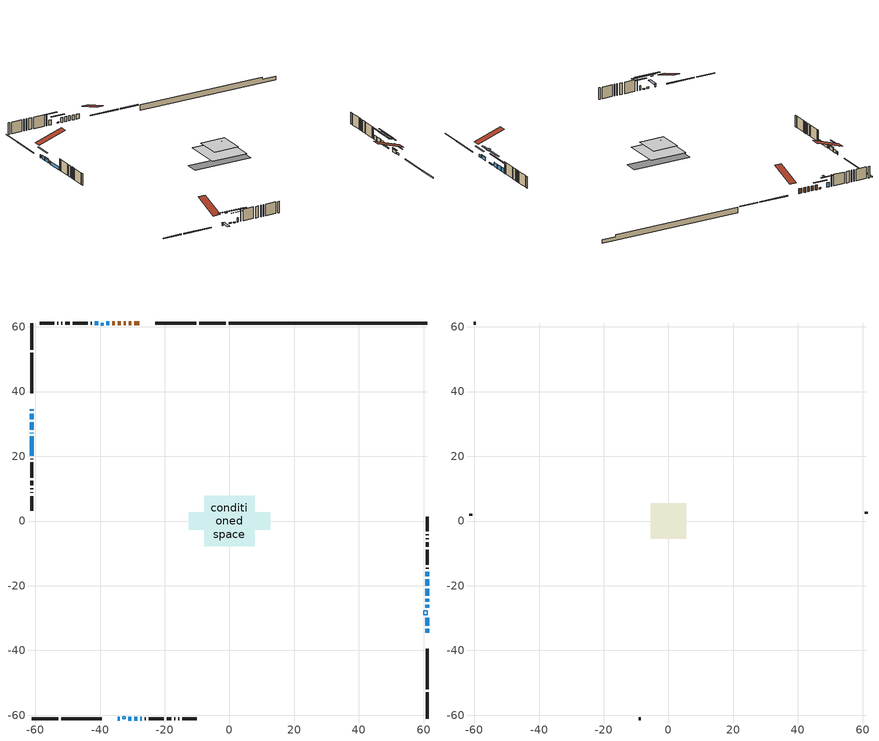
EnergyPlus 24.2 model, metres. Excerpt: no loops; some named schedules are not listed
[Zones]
conditioned space
 floor adiabatic (AdiabaticFloorConstruction): -7.86,-7.86 -7.86,7.86 7.86,7.86 7.86,-7.86 z2.75
 floor foundation (Slab1 construction): -12.59,-2.75 -12.59,2.75 12.59,2.75 12.59,-2.75 z-1.98
 wall outside (RimJoist1 construction): -1.13,61.17 -9.38,61.17 / -61.17,-61.17 -52.92,-61.17 / -61.17,61.17 -61.17,52.92 / 61.17,-61.17 61.17,-52.92 z0.31:0.61
 wall outside (RimJoist2 construction): -10.31,61.17 -22.89,61.17 / -51.99,-61.17 -39.41,-61.17 / -61.17,51.99 -61.17,39.41 / 61.17,-51.99 61.17,-39.41 z0.31:0.61
 wall outside (AdiabaticWallConstruction 1): -27.84,61.17 -29.38,61.17 / -30.31,61.17 -31.18,61.17 / -32.11,61.17 -32.73,61.17 / -33.65,61.17 -34.48,61.17 / -35.41,61.17 -36.28,61.17 z0.31:2.34
 wall outside (AdiabaticWallConstruction): -61.17,34.46 -61.17,34.06 / -61.17,27.2 -61.17,27.13 / -61.17,26.21 -61.17,20.16 z0.31:1.53; -34.46,-61.17 -33.9,-61.17 / 61.17,-34.46 61.17,-33.24 z0.31:1.23; 61.17,-32.31 61.17,-29.82 z0.31:1.58; -37.2,61.17 -38.02,61.17 z0.31:0.82; -61.17,33.13 -61.17,31.5 / -61.17,30.57 -61.17,28.13 z0.31:1.68; 61.17,-26.75 61.17,-25.93 / -29.37,-61.17 -28.55,-61.17 z0.31:0.69; 61.17,-25.01 61.17,-23.96 / -31.34,-61.17 -30.3,-61.17 z0.31:0.92; 61.17,-23.03 61.17,-20.9 z0.31:2.04; 61.17,-19.97 61.17,-17.94 / 61.17,-17.01 61.17,-15.66 / -27.63,-61.17 -27.07,-61.17 z0.31:2.09; -40.58,61.17 -41.67,61.17 z0.31:2.34
 wall outside (Wall1 construction): -42.6,61.17 -42.81,61.17 / -26.14,-61.17 -25.93,-61.17 / -61.17,19.23 -61.17,19.01 / 61.17,-14.73 61.17,-14.52 z0.31:5.19
 wall outside (Wall2 construction): -43.74,61.17 -48.47,61.17 / -25,-61.17 -20.27,-61.17 / -61.17,18.09 -61.17,13.36 / 61.17,-13.59 61.17,-8.86 z0.31:5.19
 wall outside (Wall3 construction): -49.4,61.17 -50.74,61.17 / -19.34,-61.17 -18,-61.17 / -61.17,12.43 -61.17,11.09 / 61.17,-7.93 61.17,-6.59 z0.31:5.19
 wall outside (Wall4 construction): -51.67,61.17 -52,61.17 / -17.07,-61.17 -16.74,-61.17 / -61.17,10.16 -61.17,9.83 / 61.17,-5.66 61.17,-5.33 z0.31:5.19
 wall outside (Wall5 construction): -52.93,61.17 -53.18,61.17 / -15.81,-61.17 -15.56,-61.17 / -61.17,8.9 -61.17,8.65 / 61.17,-4.41 61.17,-4.16 z0.31:5.19
 wall outside (Wall6 construction): -54.11,61.17 -58.61,61.17 / -14.63,-61.17 -10.12,-61.17 / -61.17,7.72 -61.17,3.21 / 61.17,-3.23 61.17,1.28 z0.31:5.19
 wall foundation (FoundationWall1 construction): -0.2,61.17,-1.98 -0.2,61.17,0.31 55.03,61.17,0.31 55.03,61.17,-0.56 61.17,61.17,-0.56 61.17,61.17,-1.98
 window (WindowConstruction 11): -61.17,34.46 -61.17,34.06 z0.31:1.53
 window (WindowConstruction 13): -34.46,-61.17 -33.9,-61.17 z0.31:1.22
 window (WindowConstruction 6): 61.17,-34.46 61.17,-33.24 z0.31:1.22
 window (WindowConstruction 7): 61.17,-32.31 61.17,-29.82 z0.31:1.58
 window (WindowConstruction 8): -37.21,61.17 -38.02,61.17 z0.31:0.82
 window (WindowConstruction 9): -61.17,33.13 -61.17,31.5 z0.31:1.68
 window (WindowConstruction 10): -61.17,30.57 -61.17,28.13 z0.31:1.68
 window (WindowConstruction 14): 61.17,-26.75 61.17,-25.93 z0.31:0.69
 window (WindowConstruction 15): 61.17,-25.01 61.17,-23.96 z0.31:0.92
 window (WindowConstruction 16): -31.34,-61.17 -30.3,-61.17 z0.31:0.92
 window (WindowConstruction 12): -61.17,27.2 -61.17,27.14 z0.31:1.53
 window (WindowConstruction 17): -29.37,-61.17 -28.55,-61.17 z0.31:0.69
 window (WindowConstruction): 61.17,-23.03 61.17,-20.9 z0.31:2.04
 window (WindowConstruction 1): 61.17,-19.97 61.17,-17.94 z0.31:2.09
 window (WindowConstruction 2): 61.17,-17.01 61.17,-15.66 z0.31:2.09
 window (WindowConstruction 3): -40.58,61.17 -41.67,61.17 z0.31:2.34
 window (WindowConstruction 4): -27.63,-61.17 -27.07,-61.17 z0.31:2.09
 window (WindowConstruction 5): -61.17,26.21 -61.17,20.16 z0.31:1.53
 door (Door): -27.84,61.17 -29.38,61.17 z0.31:2.34
 door (Door 1): -30.31,61.17 -31.18,61.17 z0.31:2.34
 door (Door 2): -32.11,61.17 -32.73,61.17 z0.31:2.34
 door (Door 3): -33.65,61.17 -34.48,61.17 z0.31:2.34
 door (Door 4): -35.41,61.17 -36.28,61.17 z0.31:2.34
 ceiling adiabatic (AdiabaticFloorConstruction): 7.86,-7.86 7.86,7.86 -7.86,7.86 -7.86,-7.86 z2.75
 roof outside (AdiabaticRoofConstruction): 61.17,-27.68,5.19 60.01,-27.68,5.57 60.01,-28.9,5.57 61.17,-28.9,5.19; -39.65,61.17,5.19 -39.65,60.5,5.41 -38.95,60.5,5.41 -38.95,61.17,5.19; -32.27,-61.17,5.19 -32.27,-60.5,5.41 -32.97,-60.5,5.41 -32.97,-61.17,5.19
 skylight (SkylightConstruction): 61.17,-27.68,5.19 60.01,-27.68,5.57 60.01,-28.9,5.57 61.17,-28.9,5.19
 skylight (SkylightConstruction 1): -39.65,61.17,5.19 -39.65,60.5,5.41 -38.95,60.5,5.41 -38.95,61.17,5.19
 skylight (SkylightConstruction 2): -32.27,-61.17,5.19 -32.27,-60.5,5.41 -32.97,-60.5,5.41 -32.97,-61.17,5.19
attic - vented
 floor to conditioned space (Floor1 construction Reversed): -5.41,-5.41 -5.41,5.41 5.41,5.41 5.41,-5.41 z5.19
 floor to conditioned space (Floor2 construction Reversed): -2.66,-2.66 -2.66,2.66 2.66,2.66 2.66,-2.66 z5.19
 wall outside (Wall7 construction): -59.54,61.17 -60.24,61.17 / -9.2,-61.17 -8.5,-61.17 / -61.17,2.29 -61.17,1.59 / 61.17,2.21 61.17,2.9 z0.31:5.19
 roof outside (Roof1 construction): -26.91,61.17,5.19 -26.91,49.43,9.1 -23.82,49.43,9.1 -23.82,61.17,5.19; -35.39,-61.17,5.19 -35.39,-49.43,9.1 -38.48,-49.43,9.1 -38.48,-61.17,5.19; -61.17,35.39,5.19 -49.43,35.39,9.1 -49.43,38.48,9.1 -61.17,38.48,5.19; 61.17,-35.39,5.19 49.43,-35.39,9.1 49.43,-38.48,9.1 61.17,-38.48,5.19
shading: -33.6,-61.17 -34.76,-61.17 -34.76,-65.74 -33.6,-65.74 z1.52; 61.17,-30.6 61.17,-37.1 61.58,-37.1 61.58,-30.6 z3.86; 61.17,-29.62 61.17,-32.51 61.58,-32.51 61.58,-29.62 z1.78; -40.66,61.17 -34.57,61.17 -34.57,61.58 -40.66,61.58 z3.46; -61.17,28.86 -61.17,35.77 -61.58,35.77 -61.58,28.86 z4.32; -61.17,27.93 -61.17,30.77 -61.58,30.77 -61.58,27.93 z1.88; 61.17,-20.85 61.17,-31.83 61.58,-31.83 61.58,-20.85 z5.77; 61.17,-18.88 61.17,-30.09 61.58,-30.09 61.58,-18.88 z6; -25.22,-61.17 -36.42,-61.17 -36.42,-61.58 -25.22,-61.58 z6; -23.47,-61.17 -34.45,-61.17 -34.45,-61.58 -23.47,-61.58 z5.77; 61.17,-18.26 61.17,-25.67 61.58,-25.67 61.58,-18.26 z4.68; 61.17,-15.3 61.17,-22.61 61.58,-22.61 61.58,-15.3 z4.73; 61.17,-13.02 61.17,-19.65 61.58,-19.65 61.58,-13.02 z4.73; -44.31,61.17 -37.94,61.17 -37.94,61.58 -44.31,61.58 z4.98; -24.43,-61.17 -30.27,-61.17 -30.27,-61.58 -24.43,-61.58 z4.73
[Building]
Building 1: Terrain=Suburbs
[Site:Location]
London AP_ON: Latitude {deg}=43.03; Longitude {deg}=-81.15; Time Zone {hr}=-5; Elevation {m}=278; Keep Site Location Information=Yes
[Site:GroundTemperature:Shallow]
3.98693, 1.93205, 1.76749, 2.74264, 6.6573, 10.5537, 13.9317, 16.0716, 16.2534, 14.513, 11.2211, 7.44421
[Site:WaterMainsTemperature]
Calculation Method=Schedule; Temperature Schedule=mains temperature schedule
[Material] Roughness=Rough; Thermal Absorptance=0.9
Name | Thickness {m} | Conductivity {W/m-K} | Density {kg/m3} | Specific Heat {J/kg-K} | Solar Absorptance | Visible Absorptance
asphalt or fiberglass shingles | 0.00635 | 0.162714 | 1121.4 | 1465.45 | 0.4 | 0.4
asphalt or fiberglass shingles 1 | 0.00635 | 0.162714 | 1121.4 | 1465.45 | 0.7 | 0.7
ceiling loosefill ins | 0.0846667 | 0.0480833 | 16.02 | 1046.75 | 0.7 | 0.7
ceiling stud and cavity | 0.1397 | 0.0951285 | 65.682 | 1177.47 | 0.7 | 0.7
ceiling stud and cavity 1 | 0.1397 | 0.0866127 | 65.682 | 1177.47 | 0.7 | 0.7
concrete 4.0 in. | 0.1016 | 1.803125 | 2242.8 | 837.4 | 0.7 | 0.7
concrete 8.0 in. | 0.2032 | 1.803125 | 2242.8 | 837.4 | 0.7 | 0.7
door material | 0.04445 | 0.0451087 | 512.64 | 1214.23 | 0.7 | 0.7
door material 1 | 0.04445 | 0.053851 | 512.64 | 1214.23 | 0.7 | 0.7
door material 2 | 0.04445 | 0.20624 | 512.64 | 1214.23 | 0.7 | 0.7
exterior vertical ins | 0.0198294 | 0.029427 | 32.04 | 1214.23 | 0.7 | 0.7
floor covering | 0.0127 | 0.0433444 | 54.468 | 1339.84 | 0.6 | 0.6
floor rigid ins; roof rigid ins; wall rigid ins | 0.512978 | 0.029427 | 32.04 | 1214.23 | 0.7 | 0.7
floor stud and cavity | 0.1397 | 1.75129 | 37.0049 | 1207.88 | 0.7 | 0.7
furniture material conditioned space 1 | 0.1524 | 0.115458 | 640.8 | 1214.23 | 0.6 | 0.6
gypsum board | 0.0127 | 0.160291 | 801 | 837.4 | 0.6 | 0.6
gypsum board 1 | 0.0127 | 0.160291 | 801 | 837.4 | 0.7 | 0.7
osb sheathing 0.5 in. | 0.0127 | 0.115458 | 512.64 | 1214.23 | 0.7 | 0.7
osb sheathing 0.75 in. | 0.01905 | 0.115458 | 512.64 | 1214.23 | 0.7 | 0.7
osb sheathing 2.0 in. | 0.0508 | 0.115458 | 512.64 | 1214.23 | 0.7 | 0.7
rim joist rigid ins | 0.051816 | 0.029427 | 32.04 | 1214.23 | 0.7 | 0.7
rim joist stud and cavity | 0.0508 | 0.308293 | 125.044 | 1163.47 | 0.6 | 0.6
rim joist stud and cavity 1 | 0.0508 | 0.305033 | 125.044 | 1163.47 | 0.6 | 0.6
roof stud and cavity | 0.18415 | 1.78685 | 37.0049 | 1207.88 | 0.6 | 0.6
wall stud and cavity | 0.1397 | 0.0931203 | 139.0536 | 1170.24 | 0.7 | 0.7
wall stud and cavity 1 | 0.1397 | 0.0817079 | 139.0536 | 1170.24 | 0.7 | 0.7
wall stud and cavity 2 | 0.1397 | 0.105644 | 139.0536 | 1170.24 | 0.7 | 0.7
wall stud and cavity 3 | 0.1397 | 0.0964016 | 139.0536 | 1170.24 | 0.7 | 0.7
wall stud and cavity 4 | 0.1397 | 0.164263 | 139.0536 | 1170.24 | 0.7 | 0.7
wall stud and cavity 5 | 0.1397 | 0.0819611 | 139.0536 | 1170.24 | 0.7 | 0.7
wall stud and cavity 6 | 0.0889 | 6.1454 | 50.32683 | 1063.81 | 0.6 | 0.6
wall stud and cavity 7 | 0.0889 | 0.380278 | 52.3479 | 1209.89 | 0.7 | 0.7
wall stud and cavity 8 | 0.0889 | 0.391764 | 83.0341 | 1211.67 | 0.7 | 0.7
wood siding | 0.0254 | 0.102417 | 544.68 | 1172.36 | 0.4 | 0.4
wood siding 1 | 0.00254 | 0.102417 | 544.68 | 1172.36 | 0.4 | 0.4
wood siding 2; wood siding 3; wood siding 4 | 0.0254 | 0.102417 | 544.68 | 1172.36 | 0.7 | 0.7
[WindowMaterial:SimpleGlazingSystem]
Name | U-Factor {W/m2-K} | Solar Heat Gain Coefficient
SkylightMaterial | 2.17228 | 0.5383
WindowMaterial | 2.12187 | 0.61
WindowMaterial 1 | 2.05714 | 0.65
WindowMaterial 10 | 2.56475 | 0.27
WindowMaterial 11 | 2.986628 | 0.6
WindowMaterial 12 | 5.75068 | 0.46
WindowMaterial 13 | 3.029213 | 0.48
WindowMaterial 2 | 2.17808 | 0.59
WindowMaterial 3 | 3.00934 | 0.55
WindowMaterial 4 | 3.273367 | 0.53
WindowMaterial 5 | 3.26258 | 0.51
WindowMaterial 6 | 3.276206 | 0.61
WindowMaterial 7 | 3.25406 | 0.47
WindowMaterial 8 | 2.31492 | 0.54
WindowMaterial 9 | 2.54829 | 0.3
[Construction]
AdiabaticFloorConstruction: floor stud and cavity, floor rigid ins, osb sheathing 0.75 in., floor covering
AdiabaticRoofConstruction: asphalt or fiberglass shingles 1, roof rigid ins, osb sheathing 0.75 in., roof stud and cavity
AdiabaticWallConstruction: wood siding 3, wall rigid ins, wall stud and cavity 7, gypsum board
AdiabaticWallConstruction 1: wood siding 4, wall rigid ins, wall stud and cavity 7, gypsum board
Door: door material
Door 1; Door 2; Door 4: door material 1
Door 3: door material 2
Floor1 construction Reversed: gypsum board, ceiling stud and cavity, ceiling loosefill ins
Floor2 construction Reversed: gypsum board, ceiling stud and cavity 1, ceiling loosefill ins
FoundationWall1 construction: concrete 8.0 in., gypsum board 1
furniture construction conditioned space 1: furniture material conditioned space 1
PartitionWallConstruction: gypsum board, wall stud and cavity 8, gypsum board
RimJoist1 construction: wood siding 2, rim joist rigid ins, osb sheathing 2.0 in., rim joist stud and cavity
RimJoist2 construction: wood siding 2, rim joist rigid ins, osb sheathing 2.0 in., rim joist stud and cavity 1
Roof1 construction: asphalt or fiberglass shingles
SkylightConstruction; SkylightConstruction 1; SkylightConstruction 2: SkylightMaterial
Slab1 construction: concrete 4.0 in.
Wall1 construction: wood siding, osb sheathing 0.5 in., wall stud and cavity, gypsum board
Wall2 construction: wood siding, osb sheathing 0.5 in., wall stud and cavity 1, gypsum board
Wall3 construction: wood siding, osb sheathing 0.5 in., wall stud and cavity 2, gypsum board
Wall4 construction: wood siding, osb sheathing 0.5 in., wall stud and cavity 3, gypsum board
Wall5 construction: wood siding, osb sheathing 0.5 in., wall stud and cavity 4, gypsum board
Wall6 construction: wood siding, osb sheathing 0.5 in., wall stud and cavity 5, gypsum board
Wall7 construction: wood siding 1, wall stud and cavity 6
WindowConstruction; WindowConstruction 5: WindowMaterial
WindowConstruction 1: WindowMaterial 1
WindowConstruction 10; WindowConstruction 9: WindowMaterial 8
WindowConstruction 11: WindowMaterial 9
WindowConstruction 12: WindowMaterial 10
WindowConstruction 13: WindowMaterial 11
WindowConstruction 14; WindowConstruction 17: WindowMaterial 12
WindowConstruction 15; WindowConstruction 16: WindowMaterial 13
WindowConstruction 2: WindowMaterial 2
WindowConstruction 3: WindowMaterial 3
WindowConstruction 4: WindowMaterial 4
WindowConstruction 6: WindowMaterial 5
WindowConstruction 7: WindowMaterial 6
WindowConstruction 8: WindowMaterial 7
[Zone] Multiplier=1; Part of Total Floor Area=Yes
Name | Volume {m3}
attic - vented | 94.7792
conditioned space | 990.3
[Space]
Name | Zone | Volume {m3}
attic - vented 1 | attic - vented | 94.7792
conditioned space 1 | conditioned space | 990.3
[ZoneInfiltration:EffectiveLeakageArea]
infil attic - vented 1: Zone or Space=attic - vented 1; Schedule=Always On Discrete; Effective Air Leakage Area {cm2}=6345.11; Stack Coefficient=0.000611094; Wind Coefficient=1.67022e-05
[ZoneMixing]
whole house fan mix: Zone or Space=attic - vented; Schedule=Always On Continuous; Design Flow Rate Calculation Method=Flow/Zone; Design Flow Rate {m3/s}=0; Source Zone or Space=conditioned space
[SurfaceProperty:ExposedFoundationPerimeter]
Slab1: Exposed Perimeter Calculation Method=TotalExposedPerimeter; Total Exposed Perimeter {m}=61.368
[InternalMass] Zone or ZoneList=conditioned space; Space or SpaceList=conditioned space 1
Name | Construction | Surface Area {m2}
furniture mass conditioned space 1 | furniture construction conditioned space 1 | 154.136
partition wall mass | PartitionWallConstruction | 385.34
[Lights]
interior lighting: Zone or ZoneList or Space or SpaceList=conditioned space 1; Schedule=interior lighting schedule; Design Level Calculation Method=LightingLevel; Lighting Level {W}=343.2; Return Air Fraction=0; Fraction Radiant=0.6; Fraction Visible=0.2; Fraction Replaceable=1
[People]
occupants: Zone or ZoneList or Space or SpaceList=conditioned space 1; Number of People Schedule=occupants schedule; Number of People Calculation Method=People; Number of People=3; Fraction Radiant=0.314171; Sensible Heat Fraction=0.56303; Activity Level Schedule=occupants activity schedule; Carbon Dioxide Generation Rate {m3/s-W}=0; Enable ASHRAE 55 Comfort Warnings=No; Mean Radiant Temperature Calculation Type=EnclosureAveraged
[ElectricEquipment] Zone or ZoneList or Space or SpaceList=conditioned space 1; Design Level Calculation Method=EquipmentLevel
Name | Schedule | Design Level {W} | Fraction Latent | Fraction Radiant | Fraction Lost
clothes dryer | clothes dryer schedule | 140.772 | 0.015 | 0.081 | 0.85
clothes washer | clothes washer schedule | 32.1985 | 0.03 | 0.162 | 0.7
cooking range | cooking range schedule | 215.147 | 0.08 | 0.432 | 0.2
dishwasher | dishwasher schedule | 66.8632 | 0.3 | 0.18 | 0.4
fridge | fridge schedule | 72.9452 | 0 | 0.6 | 0
mech vent bath fan 0 | mech vent bath fan 0 schedule | 50.2 | 0 | 0 | 1
mech vent bath fan 1 | mech vent bath fan 1 schedule | 50.2 | 0 | 0 | 1
mech vent house fan | mech vent house fan schedule | 0 | 0 | 0 | 1
mech vent house fan cfis | mech vent house fan cfis schedule | 0 | 0 | 0 | 0
mech vent range fan 0 | mech vent range fan 0 schedule | 57 | 0 | 0 | 1
misc plug loads | misc plug loads schedule | 494.7 | 0.045 | 0.513 | 0.1
whole house fan | Always On Discrete | 0 | 0 | 0 | 1
[OtherEquipment] Zone or ZoneList or Space or SpaceList=conditioned space 1; Design Level Calculation Method=EquipmentLevel
Name | Fuel Type | Schedule | Design Level {W} | Fraction Latent | Fraction Radiant | Fraction Lost
clothes dryer 1 | Electricity | clothes dryer schedule | 0 | 0.015 | 0.081 | 0.85
cooking range 1 | Electricity | cooking range schedule | 0 | 0.08 | 0.432 | 0.2
general water use latent | None | general water use schedule | 62.594 | 1 | 0 | 0
general water use sensible | None | general water use schedule | -61.6891 | 0 | 0.6 | 0
mech vent house fan latent load | None | Always On Discrete | 0 | 1 | 0 | 0
mech vent house fan sensible load | None | Always On Discrete | 0 | 0 | 0 | 0
water heater energy adjustment1 | Electricity | Always On Discrete | 0.01 | 0 | 0 | 1
[ZoneInfiltration:DesignFlowRate] Zone or ZoneList or Space or SpaceList=conditioned space 1; Schedule=Always On Discrete; Design Flow Rate Calculation Method=Flow/Zone; Design Flow Rate {m3/s}=0
infil flow; natural vent flow; whole house fan flow
[Foundation:Kiva]
Foundation Kiva 1: Initial Indoor Air Temperature {C}=18; Wall Height Above Grade {m}=0.309982; Wall Depth Below Slab {m}=0.2032; Custom Block Material Name 1=exterior vertical ins; Custom Block Depth 1 {m}=2.28999; Custom Block X Position 1 {m}=0.2159; Custom Block Z Position 1 {m}=0
[Foundation:Kiva:Settings]
Soil Conductivity {W/m-K}=0.849921; Soil Density {kg/m3}=1842.3; Soil Specific Heat {J/kg-K}=418.7; Ground Solar Absorptivity=0.9; Ground Thermal Absorptivity=0.9; Ground Surface Roughness {m}=0.03; Far-Field Width {m}=40; Deep-Ground Boundary Condition=ZeroFlux; Deep-Ground Depth {m}=40; Minimum Cell Dimension {m}=0.2; Maximum Cell Growth Coefficient=3; Simulation Timestep=Timestep
[Exterior:Lights]
exterior lighting: Schedule=exterior lighting schedule; Design Level {W}=75.6
[Schedule:Constant]
Name | Hourly Value
Always On Continuous; mech vent house fan schedule; mech vent house fan cfis schedule; Always On Discrete | 1
occupants activity schedule | 117.228
fridge schedule | 0
[Schedule:Week:Daily]
interior lighting schedule Week Rule - Jan1-Jan27: interior lighting schedule day, interior lighting schedule day, interior lighting schedule day, interior lighting schedule day, interior lighting schedule day, interior lighting schedule day, interior lighting schedule day, interior lighting schedule default day, interior lighting schedule default day, interior lighting schedule default day, interior lighting schedule default day, interior lighting schedule default day
interior lighting schedule Week Rule - Jan28-Feb3: interior lighting schedule day, interior lighting schedule day, interior lighting schedule day, interior lighting schedule day, interior lighting schedule day 1, interior lighting schedule day 1, interior lighting schedule day 1, interior lighting schedule default day, interior lighting schedule default day, interior lighting schedule default day, interior lighting schedule default day, interior lighting schedule default day
interior lighting schedule Week Rule - Feb4-Feb24: interior lighting schedule day 1, interior lighting schedule day 1, interior lighting schedule day 1, interior lighting schedule day 1, interior lighting schedule day 1, interior lighting schedule day 1, interior lighting schedule day 1, interior lighting schedule default day, interior lighting schedule default day, interior lighting schedule default day, interior lighting schedule default day, interior lighting schedule default day
interior lighting schedule Week Rule - Feb25-Mar3: interior lighting schedule day 1, interior lighting schedule day 1, interior lighting schedule day 1, interior lighting schedule day 1, interior lighting schedule day 2, interior lighting schedule day 2, interior lighting schedule day 2, interior lighting schedule default day, interior lighting schedule default day, interior lighting schedule default day, interior lighting schedule default day, interior lighting schedule default day
interior lighting schedule Week Rule - Mar4-Mar31: interior lighting schedule day 2, interior lighting schedule day 2, interior lighting schedule day 2, interior lighting schedule day 2, interior lighting schedule day 2, interior lighting schedule day 2, interior lighting schedule day 2, interior lighting schedule default day, interior lighting schedule default day, interior lighting schedule default day, interior lighting schedule default day, interior lighting schedule default day
interior lighting schedule Week Rule - Apr1-Apr28: interior lighting schedule day 3, interior lighting schedule day 3, interior lighting schedule day 3, interior lighting schedule day 3, interior lighting schedule day 3, interior lighting schedule day 3, interior lighting schedule day 3, interior lighting schedule default day, interior lighting schedule default day, interior lighting schedule default day, interior lighting schedule default day, interior lighting schedule default day
interior lighting schedule Week Rule - Apr29-May5: interior lighting schedule day 3, interior lighting schedule day 3, interior lighting schedule day 4, interior lighting schedule day 4, interior lighting schedule day 4, interior lighting schedule day 4, interior lighting schedule day 4, interior lighting schedule default day, interior lighting schedule default day, interior lighting schedule default day, interior lighting schedule default day, interior lighting schedule default day
interior lighting schedule Week Rule - May6-May26: interior lighting schedule day 4, interior lighting schedule day 4, interior lighting schedule day 4, interior lighting schedule day 4, interior lighting schedule day 4, interior lighting schedule day 4, interior lighting schedule day 4, interior lighting schedule default day, interior lighting schedule default day, interior lighting schedule default day, interior lighting schedule default day, interior lighting schedule default day
interior lighting schedule Week Rule - May27-Jun2: interior lighting schedule day 4, interior lighting schedule day 4, interior lighting schedule day 4, interior lighting schedule day 4, interior lighting schedule day 4, interior lighting schedule day 5, interior lighting schedule day 5, interior lighting schedule default day, interior lighting schedule default day, interior lighting schedule default day, interior lighting schedule default day, interior lighting schedule default day
interior lighting schedule Week Rule - Jun3-Jun30: interior lighting schedule day 5, interior lighting schedule day 5, interior lighting schedule day 5, interior lighting schedule day 5, interior lighting schedule day 5, interior lighting schedule day 5, interior lighting schedule day 5, interior lighting schedule default day, interior lighting schedule default day, interior lighting schedule default day, interior lighting schedule default day, interior lighting schedule default day
interior lighting schedule Week Rule - Jul1-Jul28: interior lighting schedule day 6, interior lighting schedule day 6, interior lighting schedule day 6, interior lighting schedule day 6, interior lighting schedule day 6, interior lighting schedule day 6, interior lighting schedule day 6, interior lighting schedule default day, interior lighting schedule default day, interior lighting schedule default day, interior lighting schedule default day, interior lighting schedule default day
interior lighting schedule Week Rule - Jul29-Aug4: interior lighting schedule day 6, interior lighting schedule day 6, interior lighting schedule day 6, interior lighting schedule day 7, interior lighting schedule day 7, interior lighting schedule day 7, interior lighting schedule day 7, interior lighting schedule default day, interior lighting schedule default day, interior lighting schedule default day, interior lighting schedule default day, interior lighting schedule default day
interior lighting schedule Week Rule - Aug5-Aug25: interior lighting schedule day 7, interior lighting schedule day 7, interior lighting schedule day 7, interior lighting schedule day 7, interior lighting schedule day 7, interior lighting schedule day 7, interior lighting schedule day 7, interior lighting schedule default day, interior lighting schedule default day, interior lighting schedule default day, interior lighting schedule default day, interior lighting schedule default day
interior lighting schedule Week Rule - Aug26-Sep1: interior lighting schedule day 7, interior lighting schedule day 7, interior lighting schedule day 7, interior lighting schedule day 7, interior lighting schedule day 7, interior lighting schedule day 7, interior lighting schedule day 8, interior lighting schedule default day, interior lighting schedule default day, interior lighting schedule default day, interior lighting schedule default day, interior lighting schedule default day
interior lighting schedule Week Rule - Sep2-Sep29: interior lighting schedule day 8, interior lighting schedule day 8, interior lighting schedule day 8, interior lighting schedule day 8, interior lighting schedule day 8, interior lighting schedule day 8, interior lighting schedule day 8, interior lighting schedule default day, interior lighting schedule default day, interior lighting schedule default day, interior lighting schedule default day, interior lighting schedule default day
interior lighting schedule Week Rule - Sep30-Oct6: interior lighting schedule day 8, interior lighting schedule day 9, interior lighting schedule day 9, interior lighting schedule day 9, interior lighting schedule day 9, interior lighting schedule day 9, interior lighting schedule day 9, interior lighting schedule default day, interior lighting schedule default day, interior lighting schedule default day, interior lighting schedule default day, interior lighting schedule default day
interior lighting schedule Week Rule - Oct7-Oct27: interior lighting schedule day 9, interior lighting schedule day 9, interior lighting schedule day 9, interior lighting schedule day 9, interior lighting schedule day 9, interior lighting schedule day 9, interior lighting schedule day 9, interior lighting schedule default day, interior lighting schedule default day, interior lighting schedule default day, interior lighting schedule default day, interior lighting schedule default day
interior lighting schedule Week Rule - Oct28-Nov3: interior lighting schedule day 9, interior lighting schedule day 9, interior lighting schedule day 9, interior lighting schedule day 9, interior lighting schedule day 10, interior lighting schedule day 10, interior lighting schedule day 10, interior lighting schedule default day, interior lighting schedule default day, interior lighting schedule default day, interior lighting schedule default day, interior lighting schedule default day
interior lighting schedule Week Rule - Nov4-Nov24: interior lighting schedule day 10, interior lighting schedule day 10, interior lighting schedule day 10, interior lighting schedule day 10, interior lighting schedule day 10, interior lighting schedule day 10, interior lighting schedule day 10, interior lighting schedule default day, interior lighting schedule default day, interior lighting schedule default day, interior lighting schedule default day, interior lighting schedule default day
interior lighting schedule Week Rule - Nov25-Dec1: interior lighting schedule day 10, interior lighting schedule day 10, interior lighting schedule day 10, interior lighting schedule day 10, interior lighting schedule day 10, interior lighting schedule day 10, interior lighting schedule day 11, interior lighting schedule default day, interior lighting schedule default day, interior lighting schedule default day, interior lighting schedule default day, interior lighting schedule default day
interior lighting schedule Week Rule - Dec2-Dec31: interior lighting schedule day 11, interior lighting schedule day 11, interior lighting schedule day 11, interior lighting schedule day 11, interior lighting schedule day 11, interior lighting schedule day 11, interior lighting schedule day 11, interior lighting schedule default day, interior lighting schedule default day, interior lighting schedule default day, interior lighting schedule default day, interior lighting schedule default day
occupants schedule Week Rule - Jan1-Dec31: occupants schedule day, occupants schedule day, occupants schedule day, occupants schedule day, occupants schedule day, occupants schedule day, occupants schedule day, occupants schedule default day, occupants schedule default day, occupants schedule default day, occupants schedule default day, occupants schedule default day
clothes dryer schedule Week Rule - Jan1-Dec31: clothes dryer schedule day, clothes dryer schedule day, clothes dryer schedule day, clothes dryer schedule day, clothes dryer schedule day, clothes dryer schedule day, clothes dryer schedule day, clothes dryer schedule default day, clothes dryer schedule default day, clothes dryer schedule default day, clothes dryer schedule default day, clothes dryer schedule default day
clothes washer schedule Week Rule - Jan1-Dec31: clothes washer schedule day, clothes washer schedule day, clothes washer schedule day, clothes washer schedule day, clothes washer schedule day, clothes washer schedule day, clothes washer schedule day, clothes washer schedule default day, clothes washer schedule default day, clothes washer schedule default day, clothes washer schedule default day, clothes washer schedule default day
cooking range schedule Week Rule - Jan1-Dec31: cooking range schedule day, cooking range schedule day, cooking range schedule day, cooking range schedule day, cooking range schedule day, cooking range schedule day, cooking range schedule day, cooking range schedule default day, cooking range schedule default day, cooking range schedule default day, cooking range schedule default day, cooking range schedule default day
dishwasher schedule Week Rule - Jan1-Dec31: dishwasher schedule day, dishwasher schedule day, dishwasher schedule day, dishwasher schedule day, dishwasher schedule day, dishwasher schedule day, dishwasher schedule day, dishwasher schedule default day, dishwasher schedule default day, dishwasher schedule default day, dishwasher schedule default day, dishwasher schedule default day
mech vent bath fan 0 schedule Week Rule - Jan1-Dec31: mech vent bath fan 0 schedule day, mech vent bath fan 0 schedule day, mech vent bath fan 0 schedule day, mech vent bath fan 0 schedule day, mech vent bath fan 0 schedule day, mech vent bath fan 0 schedule day, mech vent bath fan 0 schedule day, mech vent bath fan 0 schedule default day, mech vent bath fan 0 schedule default day, mech vent bath fan 0 schedule default day, mech vent bath fan 0 schedule default day, mech vent bath fan 0 schedule default day
mech vent bath fan 1 schedule Week Rule - Jan1-Dec31: mech vent bath fan 1 schedule day, mech vent bath fan 1 schedule day, mech vent bath fan 1 schedule day, mech vent bath fan 1 schedule day, mech vent bath fan 1 schedule day, mech vent bath fan 1 schedule day, mech vent bath fan 1 schedule day, mech vent bath fan 1 schedule default day, mech vent bath fan 1 schedule default day, mech vent bath fan 1 schedule default day, mech vent bath fan 1 schedule default day, mech vent bath fan 1 schedule default day
mech vent range fan 0 schedule Week Rule - Jan1-Dec31: mech vent range fan 0 schedule day, mech vent range fan 0 schedule day, mech vent range fan 0 schedule day, mech vent range fan 0 schedule day, mech vent range fan 0 schedule day, mech vent range fan 0 schedule day, mech vent range fan 0 schedule day, mech vent range fan 0 schedule default day, mech vent range fan 0 schedule default day, mech vent range fan 0 schedule default day, mech vent range fan 0 schedule default day, mech vent range fan 0 schedule default day
misc plug loads schedule Week Rule - Jan1-Dec31: misc plug loads schedule day, misc plug loads schedule day, misc plug loads schedule day, misc plug loads schedule day, misc plug loads schedule day, misc plug loads schedule day, misc plug loads schedule day, misc plug loads schedule default day, misc plug loads schedule default day, misc plug loads schedule default day, misc plug loads schedule default day, misc plug loads schedule default day
[Schedule:Year]
interior lighting schedule: interior lighting schedule Week Rule - Jan1-Jan27, 1, 1, 1, 27, interior lighting schedule Week Rule - Jan28-Feb3, 1, 28, 2, 3, interior lighting schedule Week Rule - Feb4-Feb24, 2, 4, 2, 24, interior lighting schedule Week Rule - Feb25-Mar3, 2, 25, 3, 3, interior lighting schedule Week Rule - Mar4-Mar31, 3, 4, 3, 31, interior lighting schedule Week Rule - Apr1-Apr28, 4, 1, 4, 28, interior lighting schedule Week Rule - Apr29-May5, 4, 29, 5, 5, interior lighting schedule Week Rule - May6-May26, 5, 6, 5, 26, interior lighting schedule Week Rule - May27-Jun2, 5, 27, 6, 2, interior lighting schedule Week Rule - Jun3-Jun30, 6, 3, 6, 30, interior lighting schedule Week Rule - Jul1-Jul28, 7, 1, 7, 28, interior lighting schedule Week Rule - Jul29-Aug4, 7, 29, 8, 4, interior lighting schedule Week Rule - Aug5-Aug25, 8, 5, 8, 25, interior lighting schedule Week Rule - Aug26-Sep1, 8, 26, 9, 1, interior lighting schedule Week Rule - Sep2-Sep29, 9, 2, 9, 29, interior lighting schedule Week Rule - Sep30-Oct6, 9, 30, 10, 6, interior lighting schedule Week Rule - Oct7-Oct27, 10, 7, 10, 27, interior lighting schedule Week Rule - Oct28-Nov3, 10, 28, 11, 3, interior lighting schedule Week Rule - Nov4-Nov24, 11, 4, 11, 24, interior lighting schedule Week Rule - Nov25-Dec1, 11, 25, 12, 1, interior lighting schedule Week Rule - Dec2-Dec31, 12, 2, 12, 31
occupants schedule: occupants schedule Week Rule - Jan1-Dec31, 1, 1, 12, 31
clothes dryer schedule: clothes dryer schedule Week Rule - Jan1-Dec31, 1, 1, 12, 31
clothes washer schedule: clothes washer schedule Week Rule - Jan1-Dec31, 1, 1, 12, 31
cooking range schedule: cooking range schedule Week Rule - Jan1-Dec31, 1, 1, 12, 31
dishwasher schedule: dishwasher schedule Week Rule - Jan1-Dec31, 1, 1, 12, 31
mech vent bath fan 0 schedule: mech vent bath fan 0 schedule Week Rule - Jan1-Dec31, 1, 1, 12, 31
mech vent bath fan 1 schedule: mech vent bath fan 1 schedule Week Rule - Jan1-Dec31, 1, 1, 12, 31
mech vent range fan 0 schedule: mech vent range fan 0 schedule Week Rule - Jan1-Dec31, 1, 1, 12, 31
misc plug loads schedule: misc plug loads schedule Week Rule - Jan1-Dec31, 1, 1, 12, 31
general water use schedule: general water use schedule Week Rule - Jan1-Dec31, 1, 1, 12, 31
exterior lighting schedule: exterior lighting schedule Week Rule - Jan1-Jan27, 1, 1, 1, 27, exterior lighting schedule Week Rule - Jan28-Feb3, 1, 28, 2, 3, exterior lighting schedule Week Rule - Feb4-Feb24, 2, 4, 2, 24, exterior lighting schedule Week Rule - Feb25-Mar3, 2, 25, 3, 3, exterior lighting schedule Week Rule - Mar4-Mar31, 3, 4, 3, 31, exterior lighting schedule Week Rule - Apr1-Apr28, 4, 1, 4, 28, exterior lighting schedule Week Rule - Apr29-May5, 4, 29, 5, 5, exterior lighting schedule Week Rule - May6-May26, 5, 6, 5, 26, exterior lighting schedule Week Rule - May27-Jun2, 5, 27, 6, 2, exterior lighting schedule Week Rule - Jun3-Jun30, 6, 3, 6, 30, exterior lighting schedule Week Rule - Jul1-Jul28, 7, 1, 7, 28, exterior lighting schedule Week Rule - Jul29-Aug4, 7, 29, 8, 4, exterior lighting schedule Week Rule - Aug5-Aug25, 8, 5, 8, 25, exterior lighting schedule Week Rule - Aug26-Sep1, 8, 26, 9, 1, exterior lighting schedule Week Rule - Sep2-Sep29, 9, 2, 9, 29, exterior lighting schedule Week Rule - Sep30-Oct6, 9, 30, 10, 6, exterior lighting schedule Week Rule - Oct7-Oct27, 10, 7, 10, 27, exterior lighting schedule Week Rule - Oct28-Nov3, 10, 28, 11, 3, exterior lighting schedule Week Rule - Nov4-Nov24, 11, 4, 11, 24, exterior lighting schedule Week Rule - Nov25-Dec1, 11, 25, 12, 1, exterior lighting schedule Week Rule - Dec2-Dec31, 12, 2, 12, 31
[Schedule:Compact]
mains temperature schedule: Through: 01/01, For: AllDays, Until: 24:00, 7.96722, Through: 01/02, For: AllDays, Until: 24:00, 7.89722, Through: 01/03, For: AllDays, Until: 24:00, 7.82778, Through: 01/04, For: AllDays, Until: 24:00, 7.76, Through: 01/05, For: AllDays, Until: 24:00, 7.69333, Through: 01/06, For: AllDays, Until: 24:00, 7.62778, Through: 01/07, For: AllDays, Until: 24:00, 7.56389, Through: 01/08, For: AllDays, Until: 24:00, 7.50167, Through: 01/09, For: AllDays, Until: 24:00, 7.44056, Through: 01/10, For: AllDays, Until: 24:00, 7.38056, Through: 01/11, For: AllDays, Until: 24:00, 7.32222, Through: 01/12, For: AllDays, Until: 24:00, 7.26556, Through: 01/13, For: AllDays, Until: 24:00, 7.21, Through: 01/14, For: AllDays, Until: 24:00, 7.15556, Through: 01/15, For: AllDays, Until: 24:00, 7.10333, Through: 01/16, For: AllDays, Until: 24:00, 7.05222, Through: 01/17, For: AllDays, Until: 24:00, 7.00278, Through: 01/18, For: AllDays, Until: 24:00, 6.955, Through: 01/19, For: AllDays, Until: 24:00, 6.90833, Through: 01/20, For: AllDays, Until: 24:00, 6.86389, Through: 01/21, For: AllDays, Until: 24:00, 6.82056, Through: 01/22, For: AllDays, Until: 24:00, 6.77889, Through: 01/23, For: AllDays, Until: 24:00, 6.73889, Through: 01/24, For: AllDays, Until: 24:00, 6.7, Through: 01/25, For: AllDays, Until: 24:00, 6.66333, Through: 01/26, For: AllDays, Until: 24:00, 6.62833, Through: 01/27, For: AllDays, Until: 24:00, 6.59444, Through: 01/28, For: AllDays, Until: 24:00, 6.56278, Through: 01/29, For: AllDays, Until: 24:00, 6.53222, Through: 01/30, For: AllDays, Until: 24:00, 6.50389, Through: 01/31, For: AllDays, Until: 24:00, 6.47722, Through: 02/01, For: AllDays, Until: 24:00, 6.45167, Through: 02/02, For: AllDays, Until: 24:00, 6.42833, Through: 02/03, For: AllDays, Until: 24:00, 6.40667, Through: 02/04, For: AllDays, Until: 24:00, 6.38611, Through: 02/05, For: AllDays, Until: 24:00, 6.36778, Through: 02/06, For: AllDays, Until: 24:00, 6.35111, Through: 02/07, For: AllDays, Until: 24:00, 6.33611, Through: 02/08, For: AllDays, Until: 24:00, 6.32333, Through: 02/09, For: AllDays, Until: 24:00, 6.31167, Through: 02/10, For: AllDays, Until: 24:00, 6.30222, Through: 02/11, For: AllDays, Until: 24:00, 6.29389, Through: 02/12, For: AllDays, Until: 24:00, 6.28778, Through: 02/13, For: AllDays, Until: 24:00, 6.28333, Through: 02/14, For: AllDays, Until: 24:00, 6.28056, Through: 02/15, For: AllDays, Until: 24:00, 6.27944, Through: 02/16, For: AllDays, Until: 24:00, 6.28, Through: 02/17, For: AllDays, Until: 24:00, 6.28278, Through: 02/18, For: AllDays, Until: 24:00, 6.28722, Through: 02/19, For: AllDays, Until: 24:00, 6.29278, Through: 02/20, For: AllDays, Until: 24:00, 6.30056, Through: 02/21, For: AllDays, Until: 24:00, 6.31, Through: 02/22, For: AllDays, Until: 24:00, 6.32111, Through: 02/23, For: AllDays, Until: 24:00, 6.33444, Through: 02/24, For: AllDays, Until: 24:00, 6.34889, Through: 02/25, For: AllDays, Until: 24:00, 6.36556, Through: 02/26, For: AllDays, Until: 24:00, 6.38333, Through: 02/27, For: AllDays, Until: 24:00, 6.40333, Through: 02/28, For: AllDays, Until: 24:00, 6.425, Through: 03/01, For: AllDays, Until: 24:00, 6.44833, Through: 03/02, For: AllDays, Until: 24:00, 6.47278, Through: 03/03, For: AllDays, Until: 24:00, 6.49944, Through: 03/04, For: AllDays, Until: 24:00, 6.52778, Through: 03/05, For: AllDays, Until: 24:00, 6.55778, Through: 03/06, For: AllDays, Until: 24:00, 6.58944, Through: 03/07, For: AllDays, Until: 24:00, 6.62278, Through: 03/08, For: AllDays, Until: 24:00, 6.65778, Through: 03/09, For: AllDays, Until: 24:00, 6.69444, Through: 03/10, For: AllDays, Until: 24:00, 6.73278, Through: 03/11, For: AllDays, Until: 24:00, 6.77278, Through: 03/12, For: AllDays, Until: 24:00, 6.81389, Through: 03/13, For: AllDays, Until: 24:00, 6.85722, Through: 03/14, For: AllDays, Until: 24:00, 6.90167, Through: 03/15, For: AllDays, Until: 24:00, 6.94778, Through: 03/16, For: AllDays, Until: 24:00, 6.99556, Through: 03/17, For: AllDays, Until: 24:00, 7.045, Through: 03/18, For: AllDays, Until: 24:00, 7.09556, Through: 03/19, For: AllDays, Until: 24:00, 7.14778, Through: 03/20, For: AllDays, Until: 24:00, 7.20167, Through: 03/21, For: AllDays, Until: 24:00, 7.25667, Through: 03/22, For: AllDays, Until: 24:00, 7.31333, Through: 03/23, For: AllDays, Until: 24:00, 7.37167, Through: 03/24, For: AllDays, Until: 24:00, 7.43111, Through: 03/25, For: AllDays, Until: 24:00, 7.49222, Through: 03/26, For: AllDays, Until: 24:00, 7.55444, Through: 03/27, For: AllDays, Until: 24:00, 7.61833, Through: 03/28, For: AllDays, Until: 24:00, 7.68333, Through: 03/29, For: AllDays, Until: 24:00, 7.74944, Through: 03/30, For: AllDays, Until: 24:00, 7.81722, Through: 03/31, For: AllDays, Until: 24:00, 7.88667, Through: 04/01, For: AllDays, Until: 24:00, 7.95667, Through: 04/02, For: AllDays, Until: 24:00, 8.02833, Through: 04/03, For: AllDays, Until: 24:00, 8.10111, Through: 04/04, For: AllDays, Until: 24:00, 8.175, Through: 04/05, For: AllDays, Until: 24:00, 8.25, Through: 04/06, For: AllDays, Until: 24:00, 8.32667, Through: 04/07, For: AllDays, Until: 24:00, 8.40389, Through: 04/08, For: AllDays, Until: 24:00, 8.48278, Through: 04/09, For: AllDays, Until: 24:00, 8.56222, Through: 04/10, For: AllDays, Until: 24:00, 8.64278, Through: 04/11, For: AllDays, Until: 24:00, 8.725, Through: 04/12, For: AllDays, Until: 24:00, 8.80778, Through: 04/13, For: AllDays, Until: 24:00, 8.89167, Through: 04/14, For: AllDays, Until: 24:00, 8.97611, Through: 04/15, For: AllDays, Until: 24:00, 9.06167, Through: 04/16, For: AllDays, Until: 24:00, 9.14833, Through: 04/17, For: AllDays, Until: 24:00, 9.23611, Through: 04/18, For: AllDays, Until: 24:00, 9.32444, Through: 04/19, For: AllDays, Until: 24:00, 9.41389, Through: 04/20, For: AllDays, Until: 24:00, 9.50389, Through: 04/21, For: AllDays, Until: 24:00, 9.595, Through: 04/22, For: AllDays, Until: 24:00, 9.68667, Through: 04/23, For: AllDays, Until: 24:00, 9.77889, Through: 04/24, For: AllDays, Until: 24:00, 9.87222, Through: 04/25, For: AllDays, Until: 24:00, 9.96556, Through: 04/26, For: AllDays, Until: 24:00, 10.06, Through: 04/27, For: AllDays, Until: 24:00, 10.1556, Through: 04/28, For: AllDays, Until: 24:00, 10.2511, Through: 04/29, For: AllDays, Until: 24:00, 10.3472, Through: 04/30, For: AllDays, Until: 24:00, 10.4439, Through: 05/01, For: AllDays, Until: 24:00, 10.5411, Through: 05/02, For: AllDays, Until: 24:00, 10.6389, Through: 05/03, For: AllDays, Until: 24:00, 10.7372, Through: 05/04, For: AllDays, Until: 24:00, 10.8361, Through: 05/05, For: AllDays, Until: 24:00, 10.935, Through: 05/06, For: AllDays, Until: 24:00, 11.0344, Through: 05/07, For: AllDays, Until: 24:00, 11.1344, Through: 05/08, For: AllDays, Until: 24:00, 11.2344, Through: 05/09, For: AllDays, Until: 24:00, 11.335, Through: 05/10, For: AllDays, Until: 24:00, 11.4356, Through: 05/11, For: AllDays, Until: 24:00, 11.5361, Through: 05/12, For: AllDays, Until: 24:00, 11.6372, Through: 05/13, For: AllDays, Until: 24:00, 11.7383, Through: 05/14, For: AllDays, Until: 24:00, 11.84, Through: 05/15, For: AllDays, Until: 24:00, 11.9411, Through: 05/16, For: AllDays, Until: 24:00, 12.0428, Through: 05/17, For: AllDays, Until: 24:00, 12.1444, Through: 05/18, For: AllDays, Until: 24:00, 12.2456, Through: 05/19, For: AllDays, Until: 24:00, 12.3472, Through: 05/20, For: AllDays, Until: 24:00, 12.4489, Through: 05/21, For: AllDays, Until: 24:00, 12.55, Through: 05/22, For: AllDays, Until: 24:00, 12.6517, Through: 05/23, For: AllDays, Until: 24:00, 12.7528, Through: 05/24, For: AllDays, Until: 24:00, 12.8533, Through: 05/25, For: AllDays, Until: 24:00, 12.9544, Through: 05/26, For: AllDays, Until: 24:00, 13.055, Through: 05/27, For: AllDays, Until: 24:00, 13.155, Through: 05/28, For: AllDays, Until: 24:00, 13.255, Through: 05/29, For: AllDays, Until: 24:00, 13.355, Through: 05/30, For: AllDays, Until: 24:00, 13.4539, Through: 05/31, For: AllDays, Until: 24:00, 13.5533, Through: 06/01, For: AllDays, Until: 24:00, 13.6517, Through: 06/02, For: AllDays, Until: 24:00, 13.75, Through: 06/03, For: AllDays, Until: 24:00, 13.8472, Through: 06/04, For: AllDays, Until: 24:00, 13.9444, Through: 06/05, For: AllDays, Until: 24:00, 14.0411, Through: 06/06, For: AllDays, Until: 24:00, 14.1372, Through: 06/07, For: AllDays, Until: 24:00, 14.2328, Through: 06/08, For: AllDays, Until: 24:00, 14.3278, Through: 06/09, For: AllDays, Until: 24:00, 14.4217, Through: 06/10, For: AllDays, Until: 24:00, 14.5156, Through: 06/11, For: AllDays, Until: 24:00, 14.6083, Through: 06/12, For: AllDays, Until: 24:00, 14.7006, Through: 06/13, For: AllDays, Until: 24:00, 14.7922, Through: 06/14, For: AllDays, Until: 24:00, 14.8828, Through: 06/15, For: AllDays, Until: 24:00, 14.9728, Through: 06/16, For: AllDays, Until: 24:00, 15.0617, Through: 06/17, For: AllDays, Until: 24:00, 15.15, Through: 06/18, For: AllDays, Until: 24:00, 15.2372, Through: 06/19, For: AllDays, Until: 24:00, 15.3233, Through: 06/20, For: AllDays, Until: 24:00, 15.4089, Through: 06/21, For: AllDays, Until: 24:00, 15.4933, Through: 06/22, For: AllDays, Until: 24:00, 15.5772, Through: 06/23, For: AllDays, Until: 24:00, 15.6594, Through: 06/24, For: AllDays, Until: 24:00, 15.7411, Through: 06/25, For: AllDays, Until: 24:00, 15.8217, Through: 06/26, For: AllDays, Until: 24:00, 15.9006, Through: 06/27, For: AllDays, Until: 24:00, 15.9789, Through: 06/28, For: AllDays, Until: 24:00, 16.0561, Through: 06/29, For: AllDays, Until: 24:00, 16.1322, Through: 06/30, For: AllDays, Until: 24:00, 16.2072, Through: 07/01, For: AllDays, Until: 24:00, 16.2806, Through: 07/02, For: AllDays, Until: 24:00, 16.3528, Through: 07/03, For: AllDays, Until: 24:00, 16.4244, Through: 07/04, For: AllDays, Until: 24:00, 16.4939, Through: 07/05, For: AllDays, Until: 24:00, 16.5628, Through: 07/06, For: AllDays, Until: 24:00, 16.63, Through: 07/07, For: AllDays, Until: 24:00, 16.6961, Through: 07/08, For: AllDays, Until: 24:00, 16.7606, Through: 07/09, For: AllDays, Until: 24:00, 16.8239, Through: 07/10, For: AllDays, Until: 24:00, 16.8861, Through: 07/11, For: AllDays, Until: 24:00, 16.9467, Through: 07/12, For: AllDays, Until: 24:00, 17.0056, Through: 07/13, For: AllDays, Until: 24:00, 17.0633, Through: 07/14, For: AllDays, Until: 24:00, 17.12, Through: 07/15, For: AllDays, Until: 24:00, 17.1744, Through: 07/16, For: AllDays, Until: 24:00, 17.2278, Through: 07/17, For: AllDays, Until: 24:00, 17.28, Through: 07/18, For: AllDays, Until: 24:00, 17.33, Through: 07/19, For: AllDays, Until: 24:00, 17.3789, Through: 07/20, For: AllDays, Until: 24:00, 17.4261, Through: 07/21, For: AllDays, Until: 24:00, 17.4717, Through: 07/22, For: AllDays, Until: 24:00, 17.5161, Through: 07/23, For: AllDays, Until: 24:00, 17.5583, Through: 07/24, For: AllDays, Until: 24:00, 17.5994, Through: 07/25, For: AllDays, Until: 24:00, 17.6389, Through: 07/26, For: AllDays, Until: 24:00, 17.6767, Through: 07/27, For: AllDays, Until: 24:00, 17.7128, Through: 07/28, For: AllDays, Until: 24:00, 17.7472, Through: 07/29, For: AllDays, Until: 24:00, 17.78, Through: 07/30, For: AllDays, Until: 24:00, 17.8111, Through: 07/31, For: AllDays, Until: 24:00, 17.8406, Through: 08/01, For: AllDays, Until: 24:00, 17.8683, Through: 08/02, For: AllDays, Until: 24:00, 17.8944, Through: 08/03, For: AllDays, Until: 24:00, 17.9189, Through: 08/04, For: AllDays, Until: 24:00, 17.9417, Through: 08/05, For: AllDays, Until: 24:00, 17.9628, Through: 08/06, For: AllDays, Until: 24:00, 17.9822, Through: 08/07, For: AllDays, Until: 24:00, 18, Through: 08/08, For: AllDays, Until: 24:00, 18.0156, Through: 08/09, For: AllDays, Until: 24:00, 18.03, Through: 08/10, For: AllDays, Until: 24:00, 18.0422, Through: 08/11, For: AllDays, Until: 24:00, 18.0533, Through: 08/12, For: AllDays, Until: 24:00, 18.0622, Through: 08/13, For: AllDays, Until: 24:00, 18.0694, Through: 08/14, For: AllDays, Until: 24:00, 18.0744, Through: 08/15, For: AllDays, Until: 24:00, 18.0783, Through: 08/16, For: AllDays, Until: 24:00, 18.0806, Through: 08/17, For: AllDays, Until: 24:00, 18.0806, Through: 08/18, For: AllDays, Until: 24:00, 18.0789, Through: 08/19, For: AllDays, Until: 24:00, 18.0761, Through: 08/20, For: AllDays, Until: 24:00, 18.0711, Through: 08/21, For: AllDays, Until: 24:00, 18.0639, Through: 08/22, For: AllDays, Until: 24:00, 18.0556, Through: 08/23, For: AllDays, Until: 24:00, 18.0456, Through: 08/24, For: AllDays, Until: 24:00, 18.0333, Through: 08/25, For: AllDays, Until: 24:00, 18.0194, Through: 08/26, For: AllDays, Until: 24:00, 18.0044, Through: 08/27, For: AllDays, Until: 24:00, 17.9872, Through: 08/28, For: AllDays, Until: 24:00, 17.9683, Through: 08/29, For: AllDays, Until: 24:00, 17.9478, Through: 08/30, For: AllDays, Until: 24:00, 17.9256, Through: 08/31, For: AllDays, Until: 24:00, 17.9011, Through: 09/01, For: AllDays, Until: 24:00, 17.8756, Through: 09/02, For: AllDays, Until: 24:00, 17.8483, Through: 09/03, For: AllDays, Until: 24:00, 17.8189, Through: 09/04, For: AllDays, Until: 24:00, 17.7883, Through: 09/05, For: AllDays, Until: 24:00, 17.7561, Through: 09/06, For: AllDays, Until: 24:00, 17.7222, Through: 09/07, For: AllDays, Until: 24:00, 17.6861, Through: 09/08, For: AllDays, Until: 24:00, 17.6489, Through: 09/09, For: AllDays, Until: 24:00, 17.61, Through: 09/10, For: AllDays, Until: 24:00, 17.5694, Through: 09/11, For: AllDays, Until: 24:00, 17.5272, Through: 09/12, For: AllDays, Until: 24:00, 17.4833, Through: 09/13, For: AllDays, Until: 24:00, 17.4383, Through: 09/14, For: AllDays, Until: 24:00, 17.3917, Through: 09/15, For: AllDays, Until: 24:00, 17.3433, Through: 09/16, For: AllDays, Until: 24:00, 17.2933, Through: 09/17, For: AllDays, Until: 24:00, 17.2417, Through: 09/18, For: AllDays, Until: 24:00, 17.1889, Through: 09/19, For: AllDays, Until: 24:00, 17.1344, Through: 09/20, For: AllDays, Until: 24:00, 17.0783, Through: 09/21, For: AllDays, Until: 24:00, 17.0211, Through: 09/22, For: AllDays, Until: 24:00, 16.9622, Through: 09/23, For: AllDays, Until: 24:00, 16.9022, Through: 09/24, For: AllDays, Until: 24:00, 16.8406, Through: 09/25, For: AllDays, Until: 24:00, 16.7778, Through: 09/26, For: AllDays, Until: 24:00, 16.7133, Through: 09/27, For: AllDays, Until: 24:00, 16.6478, Through: 09/28, For: AllDays, Until: 24:00, 16.5806, Through: 09/29, For: AllDays, Until: 24:00, 16.5122, Through: 09/30, For: AllDays, Until: 24:00, 16.4428, Through: 10/01, For: AllDays, Until: 24:00, 16.3717, Through: 10/02, For: AllDays, Until: 24:00, 16.3, Through: 10/03, For: AllDays, Until: 24:00, 16.2267, Through: 10/04, For: AllDays, Until: 24:00, 16.1522, Through: 10/05, For: AllDays, Until: 24:00, 16.0761, Through: 10/06, For: AllDays, Until: 24:00, 15.9994, Through: 10/07, For: AllDays, Until: 24:00, 15.9217, Through: 10/08, For: AllDays, Until: 24:00, 15.8422, Through: 10/09, For: AllDays, Until: 24:00, 15.7622, Through: 10/10, For: AllDays, Until: 24:00, 15.6811, Through: 10/11, For: AllDays, Until: 24:00, 15.5989, Through: 10/12, For: AllDays, Until: 24:00, 15.5156, Through: 10/13, For: AllDays, Until: 24:00, 15.4311, Through: 10/14, For: AllDays, Until: 24:00, 15.3461, Through: 10/15, For: AllDays, Until: 24:00, 15.26, Through: 10/16, For: AllDays, Until: 24:00, 15.1728, Through: 10/17, For: AllDays, Until: 24:00, 15.085, Through: 10/18, For: AllDays, Until: 24:00, 14.9961, Through: 10/19, For: AllDays, Until: 24:00, 14.9067, Through: 10/20, For: AllDays, Until: 24:00, 14.8161, Through: 10/21, For: AllDays, Until: 24:00, 14.725, Through: 10/22, For: AllDays, Until: 24:00, 14.6328, Through: 10/23, For: AllDays, Until: 24:00, 14.54, Through: 10/24, For: AllDays, Until: 24:00, 14.4467, Through: 10/25, For: AllDays, Until: 24:00, 14.3528, Through: 10/26, For: AllDays, Until: 24:00, 14.2578, Through: 10/27, For: AllDays, Until: 24:00, 14.1622, Through: 10/28, For: AllDays, Until: 24:00, 14.0667, Through: 10/29, For: AllDays, Until: 24:00, 13.97, Through: 10/30, For: AllDays, Until: 24:00, 13.8728, Through: 10/31, For: AllDays, Until: 24:00, 13.7756, Through: 11/01, For: AllDays, Until: 24:00, 13.6778, Through: 11/02, For: AllDays, Until: 24:00, 13.5789, Through: 11/03, For: AllDays, Until: 24:00, 13.48, Through: 11/04, For: AllDays, Until: 24:00, 13.3811, Through: 11/05, For: AllDays, Until: 24:00, 13.2817, Through: 11/06, For: AllDays, Until: 24:00, 13.1817, Through: 11/07, For: AllDays, Until: 24:00, 13.0811, Through: 11/08, For: AllDays, Until: 24:00, 12.9806, Through: 11/09, For: AllDays, Until: 24:00, 12.88, Through: 11/10, For: AllDays, Until: 24:00, 12.7789, Through: 11/11, For: AllDays, Until: 24:00, 12.6778, Through: 11/12, For: AllDays, Until: 24:00, 12.5767, Through: 11/13, For: AllDays, Until: 24:00, 12.4756, Through: 11/14, For: AllDays, Until: 24:00, 12.3739, Through: 11/15, For: AllDays, Until: 24:00, 12.2722, Through: 11/16, For: AllDays, Until: 24:00, 12.1711, Through: 11/17, For: AllDays, Until: 24:00, 12.0694, Through: 11/18, For: AllDays, Until: 24:00, 11.9678, Through: 11/19, For: AllDays, Until: 24:00, 11.8667, Through: 11/20, For: AllDays, Until: 24:00, 11.765, Through: 11/21, For: AllDays, Until: 24:00, 11.6639, Through: 11/22, For: AllDays, Until: 24:00, 11.5628, Through: 11/23, For: AllDays, Until: 24:00, 11.4617, Through: 11/24, For: AllDays, Until: 24:00, 11.3611, Through: 11/25, For: AllDays, Until: 24:00, 11.2606, Through: 11/26, For: AllDays, Until: 24:00, 11.1606, Through: 11/27, For: AllDays, Until: 24:00, 11.0606, Through: 11/28, For: AllDays, Until: 24:00, 10.9611, Through: 11/29, For: AllDays, Until: 24:00, 10.8622, Through: 11/30, For: AllDays, Until: 24:00, 10.7633, Through: 12/01, For: AllDays, Until: 24:00, 10.665, Through: 12/02, For: AllDays, Until: 24:00, 10.5672, Through: 12/03, For: AllDays, Until: 24:00, 10.4694, Through: 12/04, For: AllDays, Until: 24:00, 10.3728, Through: 12/05, For: AllDays, Until: 24:00, 10.2761, Through: 12/06, For: AllDays, Until: 24:00, 10.1806, Through: 12/07, For: AllDays, Until: 24:00, 10.085, Through: 12/08, For: AllDays, Until: 24:00, 9.99056, Through: 12/09, For: AllDays, Until: 24:00, 9.89667, Through: 12/10, For: AllDays, Until: 24:00, 9.80333, Through: 12/11, For: AllDays, Until: 24:00, 9.71056, Through: 12/12, For: AllDays, Until: 24:00, 9.61889, Through: 12/13, For: AllDays, Until: 24:00, 9.52778, Through: 12/14, For: AllDays, Until: 24:00, 9.43778, Through: 12/15, For: AllDays, Until: 24:00, 9.34778, Through: 12/16, For: AllDays, Until: 24:00, 9.25944, Through: 12/17, For: AllDays, Until: 24:00, 9.17167, Through: 12/18, For: AllDays, Until: 24:00, 9.08444, Through: 12/19, For: AllDays, Until: 24:00, 8.99889, Through: 12/20, For: AllDays, Until: 24:00, 8.91389, Through: 12/21, For: AllDays, Until: 24:00, 8.82944, Through: 12/22, For: AllDays, Until: 24:00, 8.74667, Through: 12/23, For: AllDays, Until: 24:00, 8.66444, Through: 12/24, For: AllDays, Until: 24:00, 8.58333, Through: 12/25, For: AllDays, Until: 24:00, 8.50333, Through: 12/26, For: AllDays, Until: 24:00, 8.42444, Through: 12/27, For: AllDays, Until: 24:00, 8.34667, Through: 12/28, For: AllDays, Until: 24:00, 8.27, Through: 12/29, For: AllDays, Until: 24:00, 8.19444, Through: 12/30, For: AllDays, Until: 24:00, 8.12056, Through: 12/31, For: AllDays, Until: 24:00, 8.04722
